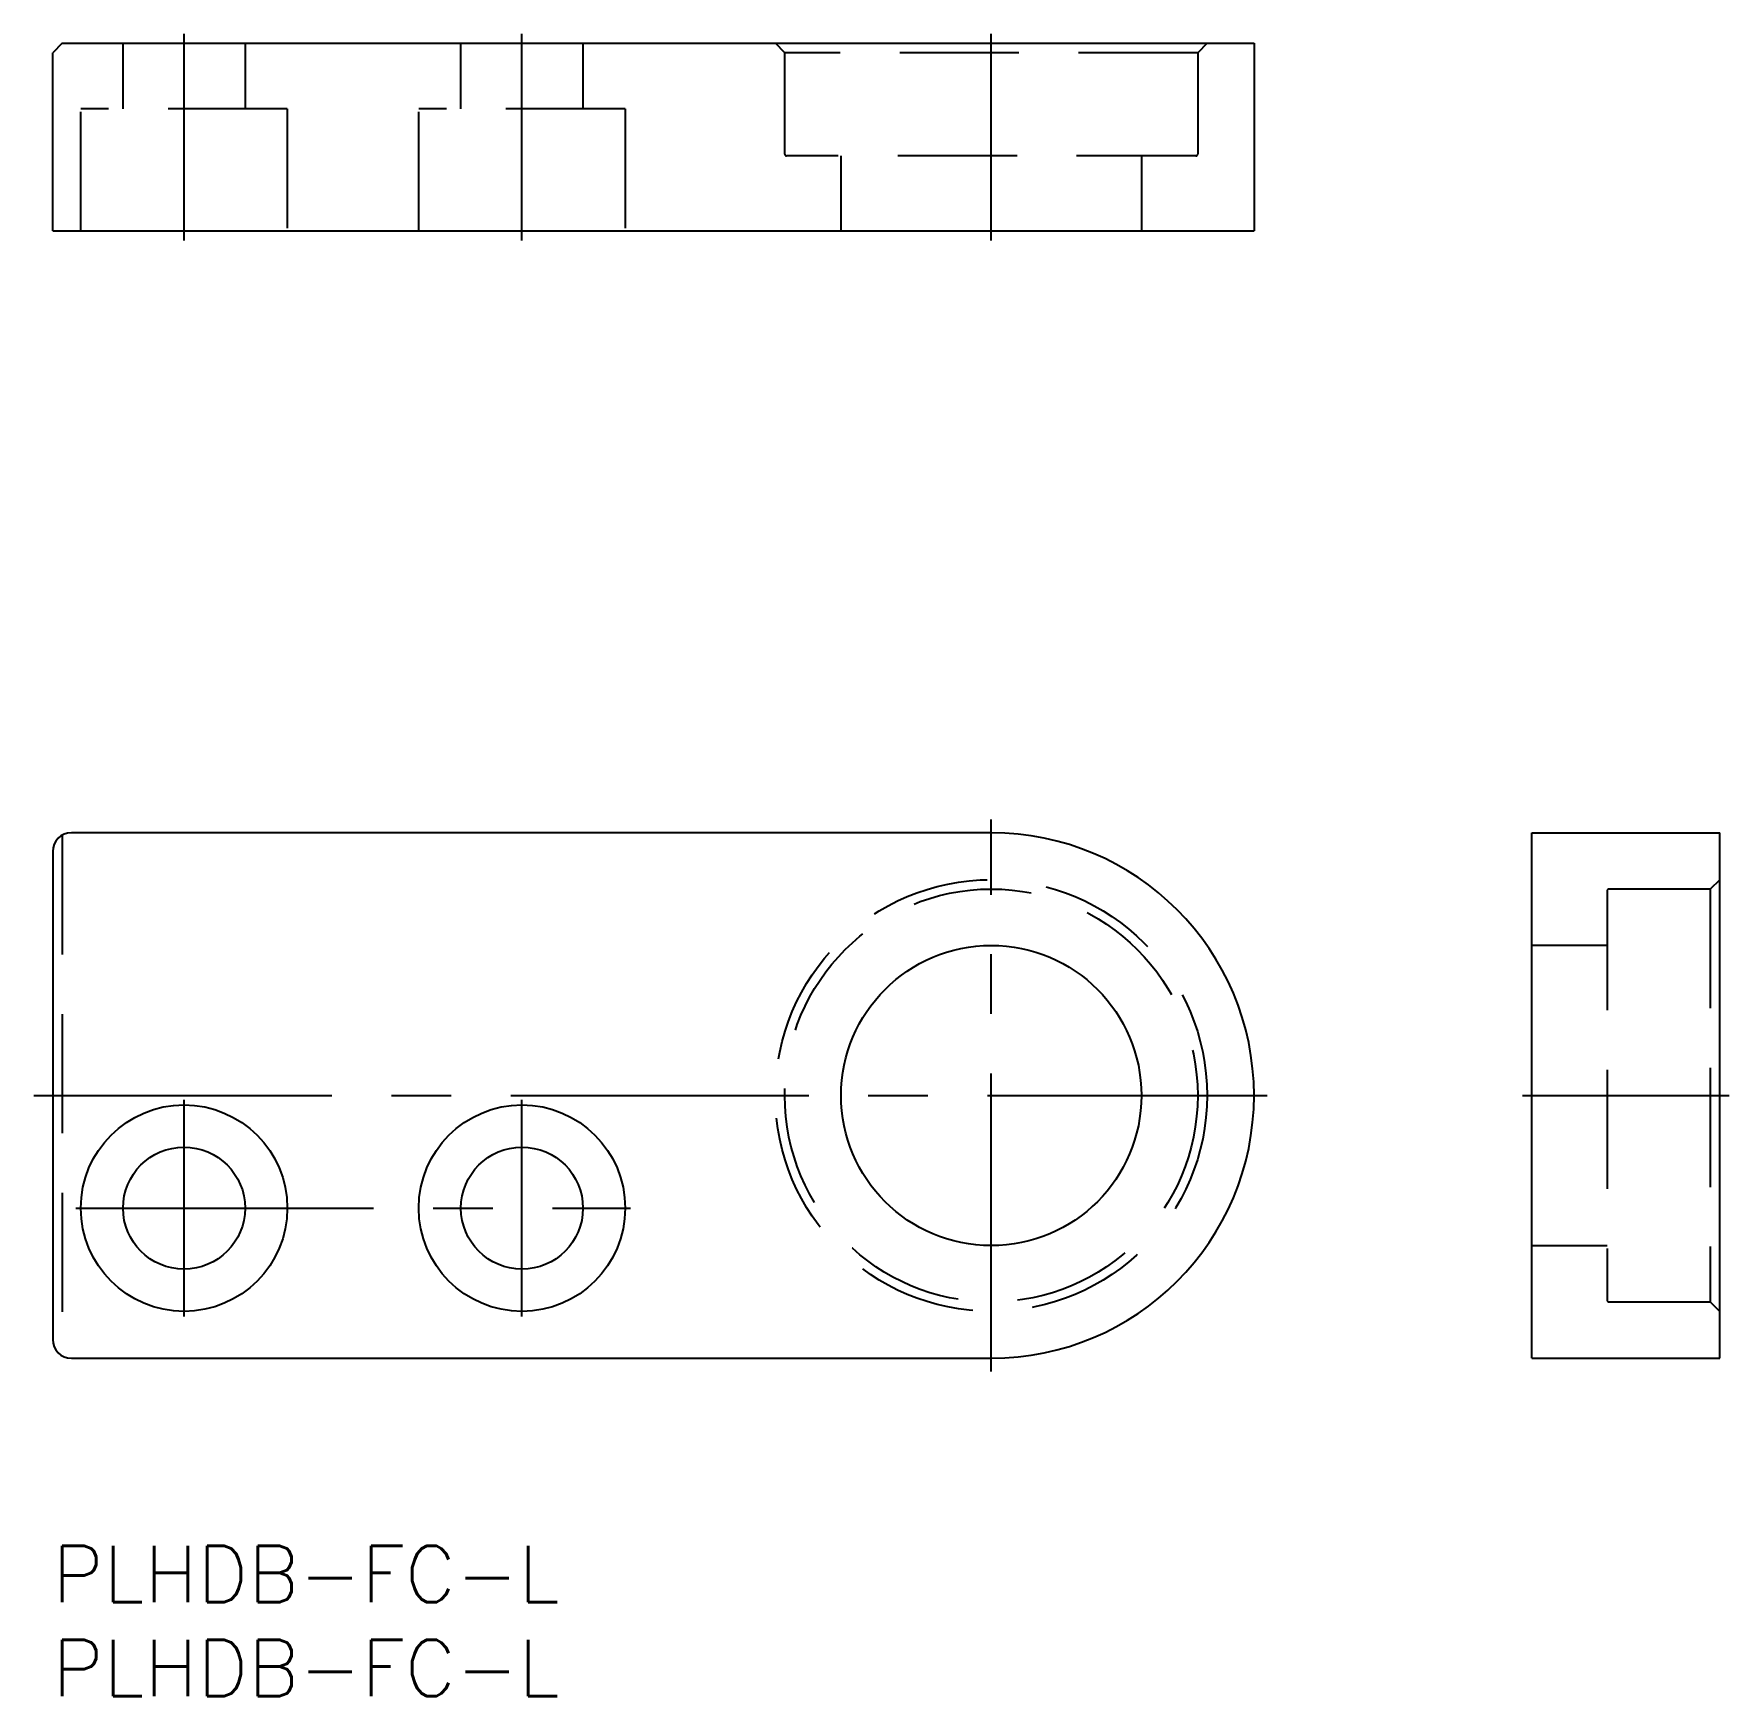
# Model space of a CAD drawing. Extents: x -1 to 89.3, y -8 to 80.6.
import ezdxf

# ---------------------------------------------------------------- set-up
doc = ezdxf.new("R2010")
doc.units = 0
doc.header["$LTSCALE"] = 0.5
doc.linetypes.add('CENTER', pattern=[50.8, 31.75, -6.35, 6.35, -6.35])
doc.linetypes.add('DASHED', pattern=[19.05, 12.7, -6.35])
for name, color, linetype in [('MSM_CENTER', 1, 'CENTER'), ('MSM_CONTINUOUS', 7, 'CONTINUOUS'), ('MSM_DASHED', 4, 'DASHED'), ('MSM_PART_NUMBER', 7, 'CONTINUOUS')]:
    doc.layers.add(name, color=color, linetype=linetype)
doc.styles.get("Standard").update_dxf_attribs({"font": 'txt.shx', "height": 3, "bigfont": 'bigfont.shx'})

msp = doc.modelspace()

# ---------------------------------------------------------------- linework, layer by layer
at = {"layer": 'MSM_CENTER'}
for p, q in [((7, 69.563), (7, 80.563)), ((25, 69.563), (25, 80.563)), ((50, 69.563), (50, 80.563)), ((50, 9.3), (50, 38.7)), ((-1, 24), (64.7, 24)), ((7, 12.225), (7, 23.775)), ((25, 12.225), (25, 23.775)), ((78.309, 24), (89.309, 24)), ((1.225, 18), (30.775, 18))]:
    msp.add_line(p, q, dxfattribs=at)
at = {"layer": 'MSM_CONTINUOUS'}
for p, q in [((0.5, 80.063), (0, 79.563)), ((0, 70.063), (0, 79.563)), ((0.5, 80.063), (64, 80.063)), ((64, 80.063), (64, 70.063)), ((0, 70.063), (64, 70.063)), ((50, 38), (1, 38)), ((78.809, 38), (88.809, 38)), ((78.809, 10), (78.809, 38)), ((88.809, 10), (88.809, 38)), ((0, 37), (0, 11)), ((1, 10), (50, 10)), ((78.809, 10), (88.809, 10))]:
    msp.add_line(p, q, dxfattribs=at)
for centre, radius in [((50, 24), 8), ((7, 18), 5.5), ((25, 18), 5.5), ((7, 18), 3.25), ((25, 18), 3.25)]:
    msp.add_circle(centre, radius, dxfattribs=at)
for centre, radius, start, end in [((1, 37), 1, 90, 180), ((50, 24), 14, 270, 90), ((1, 11), 1, 180, 270)]:
    msp.add_arc(centre, radius, start, end, dxfattribs=at)
at = {"layer": 'MSM_DASHED'}
for p, q in [((3.75, 76.563), (3.75, 80.063)), ((10.25, 80.063), (10.25, 76.563)), ((21.75, 76.563), (21.75, 80.063)), ((28.25, 80.063), (28.25, 76.563)), ((39, 79.563), (38.5, 80.063)), ((39, 74.163), (39, 79.563)), ((61, 79.563), (39, 79.563)), ((61.5, 80.063), (61, 79.563)), ((61, 79.563), (61, 74.163)), ((1.5, 70.063), (1.5, 76.563)), ((12.5, 76.563), (1.5, 76.563)), ((12.5, 76.563), (12.5, 70.063)), ((19.5, 70.063), (19.5, 76.563)), ((30.5, 76.563), (19.5, 76.563)), ((30.5, 76.563), (30.5, 70.063)), ((60.9, 74.063), (39.1, 74.063)), ((42, 70.063), (42, 74.063)), ((58, 74.063), (58, 70.063)), ((0.5, 37.866), (0.5, 10.134)), ((88.809, 35.5), (88.309, 35)), ((82.809, 34.9), (82.809, 13.1)), ((88.309, 35), (82.909, 35)), ((88.309, 35), (88.309, 13)), ((82.809, 32), (78.809, 32)), ((78.809, 16), (82.809, 16)), ((82.909, 13), (88.309, 13)), ((88.309, 13), (88.809, 12.5))]:
    msp.add_line(p, q, dxfattribs=at)
for radius in [11.5, 11]:
    msp.add_circle((50, 24), radius, dxfattribs=at)
for centre, start, end in [((39.1, 74.163), 180, 270), ((60.9, 74.163), 270, 0), ((82.909, 34.9), 90, 180), ((82.909, 13.1), 180, 270)]:
    msp.add_arc(centre, 0.1, start, end, dxfattribs=at)

# ---------------------------------------------------------------- texts
at = {"layer": 'MSM_PART_NUMBER'}
for p in [(0, -3), (0, -8)]:
    msp.add_text('PLHDB-FC-L', height=3, dxfattribs=at).set_placement(p)

doc.saveas('drawing.dxf')
